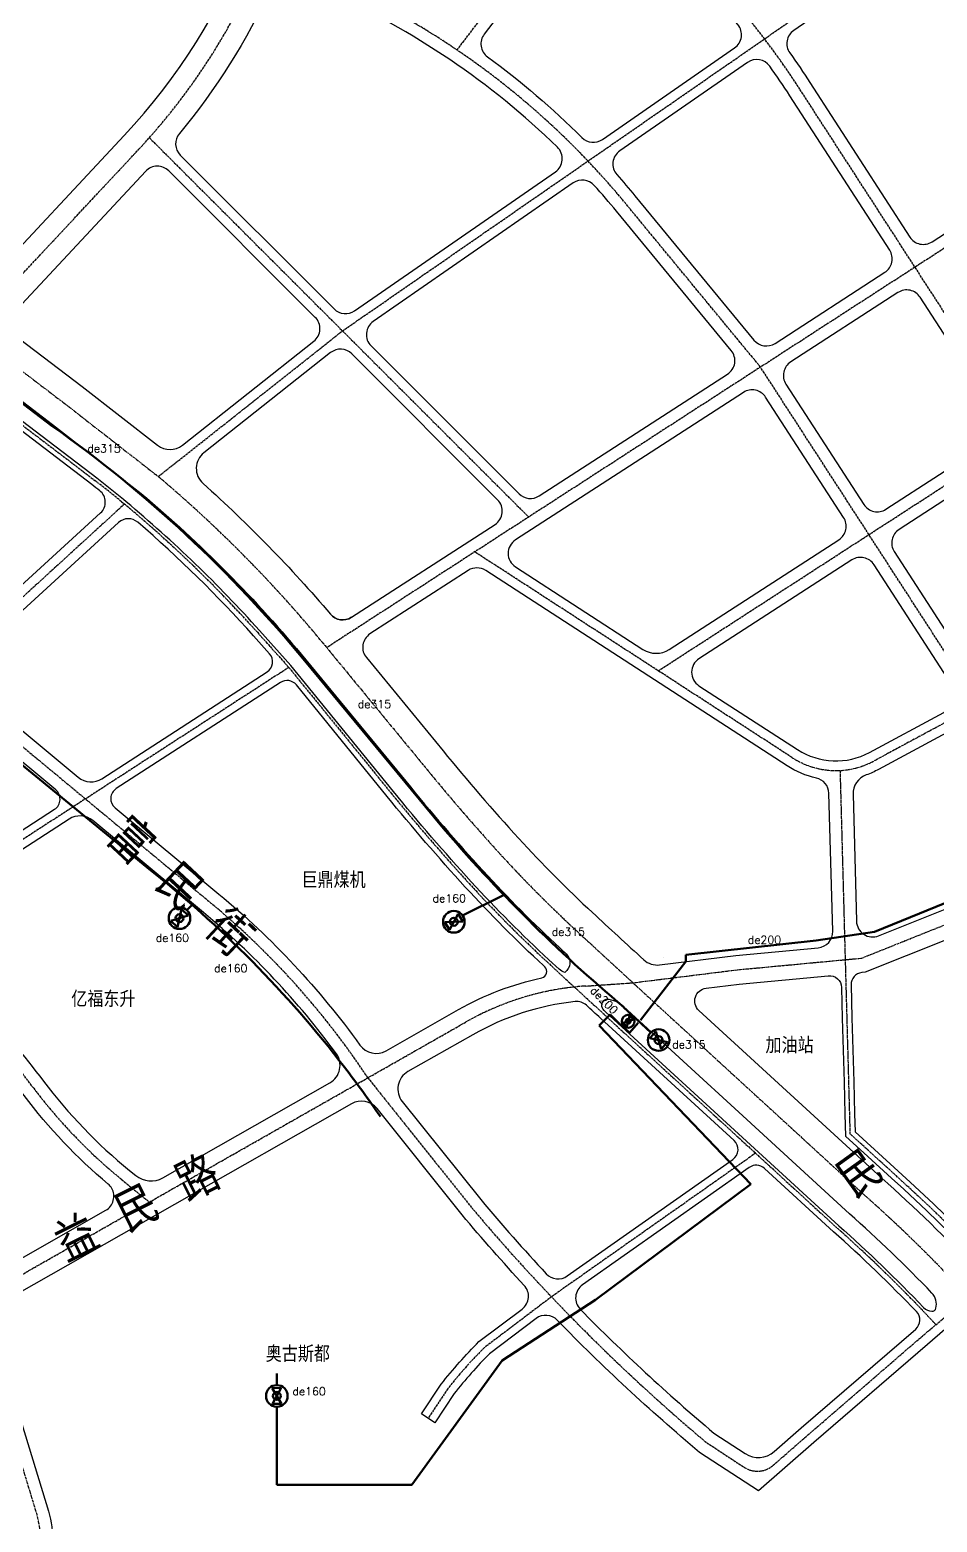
# Model space of a CAD drawing. Header units: millimetres. Extents: x 429861 to 37403537, y 4398138 to 8816131.
# Drawn here: x 447086 to 448217, y 4402737 to 4404598 of the extents above; entities that cross this region are included whole.
import ezdxf

# ---------------------------------------------------------------- set-up
doc = ezdxf.new("R2010")
doc.units = ezdxf.units.MM
doc.linetypes.add('CENTER', pattern=[2, 1.25, -0.25, 0.25, -0.25])
for name, color, linetype in [('中心线', 55, 'CENTER'), ('路名', 21, 'Continuous'), ('路网', 253, 'Continuous')]:
    doc.layers.add(name, color=color, linetype=linetype)
for name, color, linetype, lineweight in [('燃气周边建筑', 211, 'Continuous', 30), ('燃气标注(管)', 111, 'Continuous', 30), ('燃气标注(阀)', 2, 'Continuous', 30), ('燃气管(PE)', 5, 'Continuous', 100), ('燃气阀门(PE)', 6, 'Continuous', 50)]:
    doc.layers.add(name, color=color, linetype=linetype, lineweight=lineweight)
doc.styles.add('HZ', font='rs.shx', dxfattribs={"width": 0.8, "bigfont": 'hztxt.shx'})

# ---------------------------------------------------------------- blocks, each defined once
blk = doc.blocks.new('阀门PE')
at = {"layer": '燃气阀门(PE)'}
for p, q in [((-4.91, -2.83), (-4.91, 2.83)), ((-4.91, -2.83), (4.91, 2.83)), ((-4.91, 2.83), (4.91, -2.83)), ((4.91, 2.83), (4.91, -2.83))]:
    blk.add_line(p, q, dxfattribs=at)
for radius in [6.74, 2.47]:
    blk.add_circle((0, 0), radius, dxfattribs=at)

msp = doc.modelspace()

# ---------------------------------------------------------------- linework, layer by layer
at = {"color": 5, "lineweight": 100}
for p, q in [((447676.9, 4403519.4), (447625.1, 4403493.8)), ((447281.6, 4403500.1), (447288.2, 4403506.8)), ((447903.2, 4403436.1), (447903.2, 4403444.7)), ((447846.9, 4403363.1), (447903.2, 4403436.1)), ((447809, 4403370.4), (447795.2, 4403356.5)), ((447824.9, 4403354.5), (447809, 4403370.4)), ((447795.2, 4403356.5), (447984.3, 4403158.6)), ((447833.1, 4403347.3), (447825.4, 4403355)), ((447833.1, 4403347.3), (447844, 4403359.7)), ((447837.2, 4403367.5), (447838, 4403368.2)), ((447984.3, 4403158.6), (447790.6, 4403014.5)), ((447790.6, 4403014.5), (447674.4, 4402938.9)), ((447393.6, 4402908.1), (447393.6, 4402922.7)), ((447674.4, 4402938.9), (447562, 4402783.9)), ((447393.6, 4402783.9), (447393.6, 4402881.2)), ((447562, 4402783.9), (447393.6, 4402783.9))]:
    msp.add_line(p, q, dxfattribs=at)
at = {"color": 5, "lineweight": 70}
msp.add_line((447790.6, 4403014.5), (447790.6, 4403014.5), dxfattribs=at)
at = {"layer": '中心线', "ltscale": 2}
for p, q in [((447475.4, 4404222.4), (448245.2, 4404755.2)), ((447618.2, 4404572.6), (447758.4, 4404756.6)), ((448470.9, 4403866), (448045.4, 4404523.7)), ((448517.5, 4404514.4), (447456, 4403827.7)), ((446618.2, 4404454.6), (447166.9, 4404035.9)), ((447010.5, 4404222.6), (447221.6, 4404448.9)), ((447234.7, 4404463.2), (447707.4, 4403990.4)), ((447996.4, 4404177.3), (447828.3, 4404381.2)), ((447869, 4403798.7), (448647.2, 4404302.1)), ((446451.5, 4404223.4), (447311.9, 4403508.8)), ((447245.9, 4404040.9), (447475.4, 4404222.4)), ((448268.5, 4403756.8), (447996.4, 4404177.3)), ((447203.7, 4404006.5), (446745.1, 4403587.5)), ((447200.1, 4404009.5), (447203.7, 4404006.5)), ((448036, 4403690.4), (447640.3, 4403946.9)), ((448645.6, 4403960.3), (448137.9, 4403686.3)), ((447369.3, 4403846.7), (447408.5, 4403802.9)), ((447408.5, 4403802.9), (446902.8, 4403475.8)), ((447408.5, 4403802.9), (447536.1, 4403646.1)), ((448102.3, 4403438.6), (448095.9, 4403674.5)), ((448122.5, 4403440.5), (448279.6, 4403503.5)), ((447730.3, 4403435.9), (447764.4, 4403404.4)), ((447837.6, 4403409.8), (447967.6, 4403426)), ((447967.6, 4403426), (448122.5, 4403440.5)), ((448103.2, 4403406), (448102.3, 4403438.6)), ((447778.8, 4403405.7), (447837.6, 4403409.8)), ((448104.3, 4403366), (448103.2, 4403406)), ((447801.4, 4403370.4), (448091.6, 4403104.3)), ((446896.9, 4402944.2), (447628.9, 4403360.7)), ((448105.4, 4403326), (448104.3, 4403366)), ((448106.5, 4403286), (448105.4, 4403326)), ((447507, 4403291.3), (447636.1, 4403129.9)), ((448107.6, 4403246), (448106.5, 4403286)), ((448108.3, 4403221.2), (448107.6, 4403246)), ((448134.3, 4403197.5), (448108.3, 4403221.2)), ((447990.6, 4403197.6), (447735.9, 4403018.3)), ((448163.9, 4403170.6), (448134.3, 4403197.5)), ((447200.4, 4403164.3), (447234.7, 4403136.4)), ((448178.9, 4403156.8), (448163.9, 4403170.6)), ((448207.9, 4403129.9), (448178.9, 4403156.8)), ((448236.6, 4403102), (448207.9, 4403129.9)), ((447735.9, 4403018.3), (447652.1, 4402954.8)), ((448196.6, 4402968.1), (448256, 4403018)), ((448055.1, 4402845.7), (448196.6, 4402968.1)), ((447606.5, 4402903.5), (447582.2, 4402866.9)), ((447929.3, 4402836.4), (447976.1, 4402805.8)), ((448012.2, 4402808.3), (448055.1, 4402845.7))]:
    msp.add_line(p, q, dxfattribs=at)
at = {"layer": '中心线'}
for p, q in [((447011, 4404222), (447132.1, 4404129.6)), ((447132.1, 4404129.6), (447243.1, 4404043)), ((447452.4, 4403831.6), (447577.1, 4403680.1)), ((447837.2, 4403409.9), (448127, 4403144.1))]:
    msp.add_line(p, q, dxfattribs=at)
at = {"layer": '中心线', "ltscale": 3}
msp.add_line((447044.9, 4402909.2), (447094.5, 4402746.6), dxfattribs=at)
at = {"layer": '中心线', "ltscale": 2}
for centre, radius, start, end in [((446636.8, 4404994.8), 800, 316.9732, 0.4839), ((447205.8, 4403980.6), 1000, 32.8966, 76.7045), ((447056.8, 4403745), 1000, 39.5062, 65.9688), ((446560.3, 4403240.9), 1000, 50.2275, 52.6548), ((446199.3, 4402799.8), 1570, 41.8204, 50.2275), ((448090.4, 4403774.3), 100, 237.0477, 298.3523), ((449546.5, 4405282.7), 2592.3, 219.1477, 222.4369), ((446132.8, 4402555.4), 1200, 37.0408, 59.9462), ((448848.2, 4404644.2), 1646.1, 222.437, 227.2259), ((446673, 4402739.5), 1000, 33.4916, 50.2902), ((447802, 4403056.5), 350, 93.8063, 119.6375), ((462940.9, 4419876.8), 22397.8, 227.34467, 227.47329), ((447617.4, 4403675.9), 660, 217.0408, 230.8149), ((449475.5, 4404674.2), 2401.8, 220.0162, 229.9244), ((446884.3, 4401746), 1817.3, 43.1978, 48.3679), ((447235.3, 4402075.6), 1335.8, 42.8221, 43.1978), ((448050.9, 4402554.3), 565.2, 134.8722, 141.8402), ((447992.5, 4402830.9), 30, 236.817, 311.1112)]:
    msp.add_arc(centre, radius, start, end, dxfattribs=at)
at = {"layer": '中心线'}
for centre, radius, start, end in [((446198.9, 4402800), 1623.5, 39.4563, 49.9687), ((449546.1, 4405282.8), 2538.8, 219.1443, 222.437), ((448847.8, 4404644.3), 1592.6, 222.437, 227.2259), ((462940.5, 4419876.9), 22344.3, 227.22591, 227.47329), ((446883.9, 4401746.1), 1870.8, 43.1978, 48.3551)]:
    msp.add_arc(centre, radius, start, end, dxfattribs=at)
at = {"layer": '中心线', "ltscale": 3}
msp.add_arc((446998.9, 4402717.4), 100, 301.3078, 16.9654, dxfattribs=at)
at = {"layer": '燃气管(PE)'}
for p, q in [((446965.5, 4404216.8), (447113.7, 4404103.7)), ((446853.2, 4403864.1), (447232.1, 4403553.4)), ((447428.4, 4403811.2), (447597.1, 4403607)), ((448138.3, 4403473.2), (448271.9, 4403527.8)), ((447903.2, 4403444.7), (448065.9, 4403462.5)), ((448065.9, 4403462.5), (448138.3, 4403473.2)), ((447876.1, 4403441.7), (447876.1, 4403441.7)), ((447825.8, 4403379.5), (447859.9, 4403347.9))]:
    msp.add_line(p, q, dxfattribs=at)
at = {"layer": '燃气管(PE)', "lineweight": 100}
msp.add_line((447824.9, 4403354.5), (447826.1, 4403355.8), dxfattribs=at)
at = {"layer": '燃气管(PE)'}
for centre, radius, start, end in [((446176.6, 4402780.3), 1621.7, 39.4742, 54.6992), ((449069.1, 4404858.1), 1931.8, 220.3637, 229.9428), ((446360.5, 4402446.1), 1409.1, 37.5424, 51.791), ((446360.5, 4402446.1), 1409.1, 34.4419, 37.5424)]:
    msp.add_arc(centre, radius, start, end, dxfattribs=at)
at = {"layer": '路网', "flags": 128}
for points in [[(446227.9, 4404738.3), (446424, 4404655.2, -0.074609), (446670.1, 4404519.9), (446993.1, 4404273.6, 0.385381), (447026.5, 4404276.4), (447203.4, 4404465.9, 0.192166), (447411.8, 4405001.3, -0.177684), (447623.4, 4405593.3, 0.350363), (447624, 4405624.5), (447007.7, 4406430.2)], [(447272.1, 4404468.4, 0.387069), (447273.3, 4404441.5), (447465, 4404249.8, 0.362454), (447490.5, 4404247.4), (447740.7, 4404420.6, 0.472322), (447743.3, 4404451.4, 0.088159), (447457.9, 4404644.7), (447419, 4404662, 0.410641), (447386.2, 4404649.6, -0.06517), (447272.1, 4404468.4)], [(447073, 4404212.7), (447150.8, 4404153.3), (447245, 4404079.8, 0.345666), (447275.9, 4404079.9), (447439.8, 4404209.5, 0.448705), (447441.5, 4404239.3), (447259, 4404421.9, 0.424369), (447230.2, 4404421.4), (447069.8, 4404249.6, 0.443565), (447073, 4404212.7)], [(447486.5, 4403865.4, -0.37687), (447460.4, 4403869.2, 0.37687), (447486.5, 4403865.4), (447665.5, 4403981.1, 0.477496), (447668.7, 4404012), (447487.1, 4404193.8, 0.380544), (447460.5, 4404195.3), (447302.7, 4404070.6, 0.465578), (447301.6, 4404032.3, -0.034464), (447460.4, 4403869.2)], [(447752.4, 4403422.7, -0.112555), (447745.4, 4403426.7), (447732.7, 4403438.5, -0.020899), (447635.9, 4403535.8, -0.014353), (447538.8, 4403648.3), (447411.2, 4403805.2), (447371.9, 4403849, 0.036699), (447205.9, 4404009.2), (447202.3, 4404012.2, 0.010591), (447169.1, 4404038.7), (447015, 4404156.2, -0.305753), (447007.9, 4404177.4, -0.267756), (447022.8, 4404175.5), (447114.2, 4404105.7), (447224.7, 4404019.6, -0.045816), (447429.6, 4403812.5), (447554.3, 4403661, 0.01436), (447650.7, 4403549.3, 0.020899), (447746.3, 4403453.2, 0.000118), (447754, 4403446, -0.479317), (447752.4, 4403422.7)], [(447114.2, 4404105.7), (447224.7, 4404019.6, -0.045816), (447429.6, 4403812.5), (447554.3, 4403661, 0.01436), (447650.7, 4403549.3, 0.020899), (447746.3, 4403453.2)], [(447850.9, 4403438.4, 0.218574), (447870.7, 4403432.1), (447965.7, 4403443.9), (448068.2, 4403453.5, 0.394884), (448086.4, 4403474), (448081.6, 4403646, 0.343544), (448066, 4403665, -0.089067), (448029.5, 4403680.3), (447653.9, 4403923.8, 0.295497), (447632.1, 4403923.8), (447509.7, 4403844.6, 0.448158), (447505.2, 4403815.1), (447600.7, 4403699, 0.014376), (447695, 4403589.8, 0.020899), (447787, 4403497.2, 0.000973), (447850.9, 4403438.4)], [(447529.7, 4403324.9), (447620, 4403376.3, -0.075877), (447723.7, 4403416, 0.606486), (447727.4, 4403429.7), (447725.9, 4403431.2, -0.020899), (447628.5, 4403529.1, -0.014353), (447531.1, 4403642), (447417.9, 4403781.1, 0.382607), (447398.1, 4403784.2), (447193.5, 4403651.9, 0.506197), (447192.1, 4403627.8), (447321.5, 4403520.3, -0.063656), (447497.1, 4403332.1, 0.383446), (447529.7, 4403324.9)], [(448259.6, 4403738.3), (448143.6, 4403675.7, -0.037635), (448128.2, 4403668.9, 0.32413), (448111.7, 4403644.7), (448116, 4403486.4, 0.522093), (448143.5, 4403468.3), (448272.3, 4403520), (448348.4, 4403557.3)], [(448266.2, 4403051.1, 0.021749), (448147.5, 4403166.3), (447919.6, 4403375.3, -0.639504), (447928.5, 4403403), (447969.6, 4403408.1), (448080.9, 4403418.6, -0.433812), (448097.3, 4403404), (448098.3, 4403365.8), (448099.4, 4403325.8), (448100.5, 4403285.8), (448101.6, 4403245.9), (448102.3, 4403218.5), (448130.2, 4403193.1), (448159.8, 4403166.1), (448174.9, 4403152.4), (448203.8, 4403125.5), (448232.3, 4403097.7), (448260.3, 4403069.3), (448263.6, 4403065.7, -0.244065), (448268.1, 4403049.8, -0.101146), (448266.2, 4403051.1)], [(448199.7, 4403004.9, 0.196002), (448210, 4403000.3, 0.350391), (448215, 4403004.1, 0.261338), (448210.1, 4403023, 0.019361), (448107.3, 4403121.7), (447974.3, 4403243.7), (447825.8, 4403380, 0.16555), (447805.1, 4403389.1, 0.165377), (447802, 4403388.3, 0.492212), (447800.9, 4403375.7, 0.000044), (447803.8, 4403373), (448093.9, 4403106.9, -0.020177), (448199.7, 4403004.9)], [(447729.4, 4403047, 0.374726), (447755.6, 4403044.3), (447962, 4403189.6, 0.478708), (447963.5, 4403213), (447797, 4403365.6, -0.000267), (447779.4, 4403381.8, 0.216839), (447765.3, 4403386.4, 0.10196), (447637.8, 4403345), (447557, 4403299.1, 0.461146), (447549.9, 4403261.7), (447647.7, 4403139.4, 0.012919), (447729.4, 4403047)], [(448272, 4402608.1), (448405.1, 4402756.8, 0.351872), (448406.1, 4402775.5), (448339.3, 4402868.6, 0.025116), (448254.2, 4402975.3, 0.407065), (448226.3, 4402977.4), (448204.4, 4402958.9), (448063, 4402836.6), (447993.8, 4402776.3), (447920.3, 4402824.4, -0.02505), (447743.1, 4402989.2, 0.378426), (447716.7, 4402991.2), (447658.7, 4402947.3, 0.029926), (447614.6, 4402897.6), (447590.6, 4402861.4), (447573.9, 4402872.4), (447598.4, 4402909.4, -0.030887), (447645.5, 4402962.4), (447699.3, 4403003.1, 0.443498), (447701.9, 4403032.6, -0.012106), (447624.5, 4403120.4), (447518.5, 4403252.9, 0.368789), (447486.6, 4403259), (447045.1, 4403007.8, 0.374023)], [(447059.1, 4402914.2), (447108.9, 4402751, -0.175568), (447104.8, 4402672.7, -0.157608), (447058.6, 4402619.2)]]:
    msp.add_lwpolyline(points, format="xyb", dxfattribs=at)
for points in [[(447778.4, 4404757.9, 0.003334), (447770.3, 4404747.5), (447652.1, 4404592.4, 0.419908), (447656.2, 4404564.1, -0.038182), (447773.8, 4404463.4, 0.362152), (447799.3, 4404461.1), (447964.1, 4404575.2, 0.437924), (447968.2, 4404604.3, 0.057444), (447806.3, 4404761.4, 0.411606)], [(448227.1, 4404728), (448037.8, 4404597, 0.418004), (448032.9, 4404569, -0.011042), (448058, 4404531.9), (448182.5, 4404339.4, 0.414214), (448210.2, 4404333.5), (448418.6, 4404468.3, 0.442599), (448424.6, 4404504.8), (448358.7, 4404588), (448335, 4404618.6), (448303.3, 4404660, -0.000097), (448303.3, 4404660), (448278.1, 4404692.9), (448254.3, 4404723.8, 0.399587)], [(447980.2, 4404557.2), (447820.9, 4404446.9, 0.449337), (447817.3, 4404417.2, -0.008575), (447839.9, 4404390.7), (447988.2, 4404210.9, 0.380815), (448014.5, 4404206.9), (448151.4, 4404295.5, 0.414214), (448157.4, 4404323.1), (448032.9, 4404515.6, 0.011276), (448007.9, 4404552.3, 0.41016)], [(447762.9, 4404406.8), (447513.8, 4404234.3, 0.467939), (447511, 4404203.7), (447695.4, 4404019.3, 0.353642), (447720.4, 4404016.7), (447955.3, 4404168.6, 0.448419), (447959.9, 4404198.1), (447816.8, 4404371.7, 0.010734), (447789.2, 4404403.7, 0.377473)], [(448034, 4404183.7, 0.414214), (448028, 4404156.1), (448125.1, 4404006.1, 0.414214), (448152.7, 4404000.1), (448286.5, 4404086.6, 0.414214), (448292.4, 4404114.3), (448195.4, 4404264.3, 0.414214), (448167.7, 4404270.3)], [(446958.3, 4403821.9, 0.374532), (446984.6, 4403822.5), (447174, 4403995.6, 0.463704), (447172.9, 4404023.1, 0.003164), (447163, 4404030.8), (447007.5, 4404149.4, 0.403405), (446979.9, 4404146.2), (446828.4, 4403962.2, 0.412976), (446831.7, 4403927.1)], [(447691, 4403961.9, 0.543809), (447691, 4403928.3), (447849.9, 4403825.4, 0.295497), (447882.5, 4403825.3), (448094, 4403962.1, 0.414214), (448099.9, 4403989.8), (448002.8, 4404139.8, 0.414214), (447975.2, 4404145.7)], [(448295.5, 4403785), (448427.3, 4403856.1, 0.43764), (448436.4, 4403891.7), (448330.4, 4404055.5, 0.414214), (448302.8, 4404061.5), (448169, 4403974.9, 0.414214), (448163.1, 4403947.3), (448262.6, 4403793.4, 0.391169)], [(447146.1, 4403665.9, 0.327848), (447175.7, 4403664.2), (447381.5, 4403797.3, 0.460603), (447384.5, 4403819.9), (447364.5, 4403842.4, 0.032344), (447220.3, 4403983.9, 0.379813), (447196.4, 4403983.6), (447007.3, 4403810.8, 0.45504), (447008, 4403780.6)], [(447919.7, 4403780.1), (448042.6, 4403700.5, 0.27406), (448132.2, 4403696.9), (448224.9, 4403746.9, 0.43764), (448234, 4403782.4), (448137.9, 4403931, 0.414214), (448110.3, 4403936.9), (447919.7, 4403813.7, 0.543809)], [(446894, 4403502.4, 0.323429), (446923.2, 4403500.9), (447116.7, 4403626.1, 0.506197), (447118.1, 4403650.2), (446981.4, 4403763.8, 0.374532), (446955.1, 4403763.1), (446782, 4403604.9, 0.49405), (446784, 4403581.2, -0.027851)], [(447180.4, 4403126.2, 0.414214), (447187.9, 4403153.5, 0.08901), (447183.4, 4403158.9, -0.056533), (447078.6, 4403269.3, 0.100278), (446726.2, 4403581.1), (446601.3, 4403653.4, 0.366869), (446569.4, 4403647.7), (446550.1, 4403624.2, -0.097441), (446483, 4403569.1, 0.507991), (446478.6, 4403537.1), (446995.6, 4403037.6, 0.332879), (447019.4, 4403034.6)], [(447459.8, 4403285.1, 0.44833), (447467.6, 4403321.6, 0.061426), (447302.3, 4403497.2), (447164.1, 4403612, 0.327848), (447134.6, 4403613.8), (446940.7, 4403488.4, 0.49608), (446938.9, 4403464.5, -0.049766), (447102.6, 4403287.3, 0.060174), (447209.9, 4403175.9), (447217.8, 4403169.5, 0.30966), (447251.6, 4403166.7)], [(448422.6, 4403181.5), (448253.5, 4403455.8, 0.364951), (448229.1, 4403463.9), (448126.8, 4403422.9), (448122.8, 4403422.5, 0.394883), (448109.2, 4403407.1), (448110.3, 4403366.1), (448111.4, 4403326.2), (448112.5, 4403286.2), (448113.6, 4403246.2), (448114.2, 4403223.9), (448138.3, 4403202), (448167.9, 4403175), (448183, 4403161.3), (448212, 4403134.2), (448240.8, 4403106.2), (448268.8, 4403077.8, 0.401313), (448303.3, 4403076.7), (448310.7, 4403083.3), (448335.7, 4403105.1), (448358.1, 4403122.3), (448392.7, 4403144.5), (448415.4, 4403156, 0.438433)], [(448189.8, 4402978.1, 0.429461), (448190.8, 4402999.8, 0.019852), (448087.2, 4403099.5), (448001.2, 4403178.4, 0.352532), (447982.4, 4403179.6), (447774.5, 4403033.2, 0.462594), (447771.7, 4403002.8, 0.023797), (447938.3, 4402848.5), (447977.4, 4402822.9, 0.336023), (448013.5, 4402825.4), (448047.2, 4402854.8)]]:
    msp.add_lwpolyline(points, format="xyb", close=True, dxfattribs=at)

# ---------------------------------------------------------------- block references
at = {"layer": '燃气阀门(PE)'}
for p, xscale, yscale, zscale, rotation in [((447272.3, 4403490.3), 2.000000000198336, 2.000000000169753, 1.999999999808118, 46.96805335199546), ((447614.2, 4403485.8), 2.000000000022344, 1.999999999603175, 1.999999999808118, 211.2820944596087), ((447831.5, 4403361.8), 1.194856381569641, 1.194856382906437, 1.194856383283884, 47.13902842075883), ((447869.4, 4403338.4), 2.000000000028111, 2.000000000028109, 2.000000000028112, 137.1390284973457), ((447393.6, 4402894.7), 2.000000000014514, 2.000000000228757, 2.000000000028112, 271.3637572744695)]:
    msp.add_blockref('阀门PE', p, dxfattribs=dict(at, xscale=xscale, yscale=yscale, zscale=zscale, rotation=rotation))

# ---------------------------------------------------------------- texts
at = {"layer": '燃气周边建筑', "style": 'HZ'}
for s, p in [('巨鼎煤机', (447424.3, 4403527.8)), ('亿福东升', (447137.4, 4403379.4)), ('加油站', (448002.6, 4403321.8)), ('奥古斯都', (447379.7, 4402937))]:
    msp.add_text(s, height=20, dxfattribs=at).set_placement(p)
at = {"layer": '燃气标注(管)', "style": 'HZ'}
for s, p in [('de315', (447157.5, 4404070.9)), ('de315', (447494.4, 4403752.2)), ('de315', (447736.1, 4403468.3)), ('de200', (447980.5, 4403458.3)), ('de160', (447315.4, 4403422.8))]:
    msp.add_text(s, height=10, dxfattribs=at).set_placement(p)
at = {"layer": '燃气标注(管)', "color": 2, "style": 'HZ'}
for p in [(447587.7, 4403510), (447242.6, 4403460.7)]:
    msp.add_text('de160', height=10, dxfattribs=at).set_placement(p)
at = {"layer": '燃气标注(阀)', "style": 'HZ'}
msp.add_text('de200', height=10, rotation=315, dxfattribs=at).set_placement((447783.3, 4403399.1))
for s, p in [('de315', (447886.3, 4403327.9)), ('de160', (447413, 4402895.5))]:
    msp.add_text(s, height=10, dxfattribs=at).set_placement(p)
at = {"layer": '路名', "style": 'HZ'}
for s, rotation, p in [('富 民 街', 316.9714, (447176.1, 4403585.7)), ('民', 35.7733, (448114.7, 4403137.2)), ('益 民 路', 26.4065, (447132.9, 4403057.8))]:
    msp.add_text(s, height=50, rotation=rotation, dxfattribs=at).set_placement(p)

doc.saveas('drawing.dxf')
